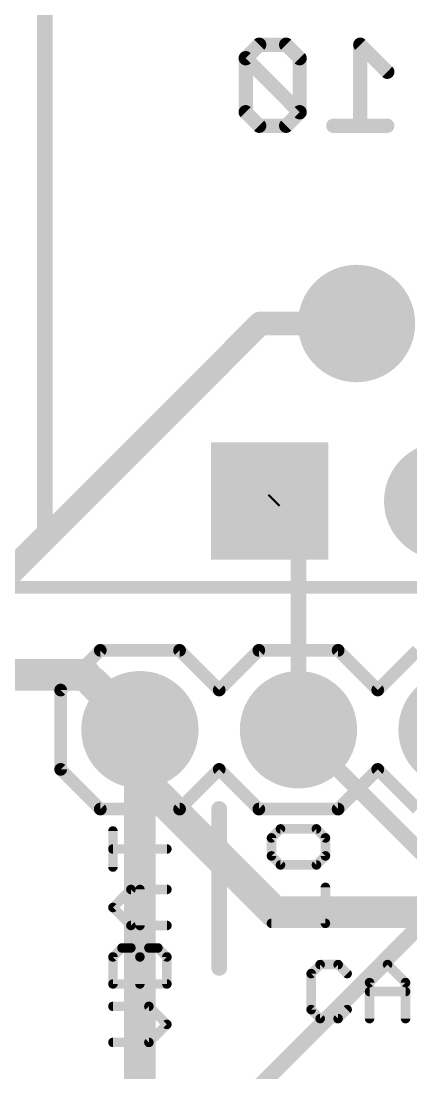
# Model space of a CAD drawing. Extents: x -0.1 to 68.7, y -15.2 to 51.5.
# Drawn here: x 24.77 to 31.01, y 24.99 to 41.82 of the extents above; entities that cross this region are included whole.
import ezdxf

# ---------------------------------------------------------------- set-up
doc = ezdxf.new("R2010")
doc.units = 0
for name, color, linetype in [('1', 12, 'CONTINUOUS'), ('16', 132, 'CONTINUOUS'), ('17', 110, 'CONTINUOUS'), ('21', 41, 'CONTINUOUS'), ('51', 53, 'CONTINUOUS')]:
    doc.layers.add(name, color=color, linetype=linetype)

# ---------------------------------------------------------------- blocks, each defined once
blk = doc.blocks.new('RECT')
blk.add_solid([(-0.5, -0.5), (0.5, -0.5), (-0.5, 0.5), (0.5, 0.5)])
blk = doc.blocks.new('ROUNDP')
at = {"const_width": 0.5}
blk.add_lwpolyline([(0, -0.25, 1), (0, 0.25, 1), (0, -0.25)], format="xyb", dxfattribs=at)
blk = doc.blocks.new('SQUAREP')
blk.add_solid([(-0.5, -0.5), (0.5, -0.5), (-0.5, 0.5), (0.5, 0.5)])

msp = doc.modelspace()

# ---------------------------------------------------------------- linework, layer by layer
at = {"layer": '1'}
for points, const_width in [([(25.146, 33.655), (25.146, 43.18)], 0.254), ([(28.806, 34.14), (28.75, 34.14)], 0.254), ([(28.829, 34.163), (28.806, 34.14)], 0.254), ([(29.21, 33.782), (28.829, 34.163)], 0.254), ([(29.21, 30.48), (29.21, 33.782)], 0.254), ([(21.463, 29.972), (25.146, 33.655)], 0.254), ([(22.86, 31.36), (25.79, 31.36)], 0.508), ([(25.79, 31.36), (25.908, 31.242)], 0.381), ([(25.908, 31.242), (26.67, 30.48)], 0.508), ([(26.67, 30.48), (26.67, 29.718)], 0.508), ([(29.21, 30.48), (31.369, 28.321)], 0.254), ([(26.67, 29.718), (28.829, 27.559)], 0.508), ([(28.829, 27.559), (45.974, 27.559)], 0.508)]:
    msp.add_lwpolyline(points, dxfattribs=dict(at, const_width=const_width))
for points, const_width in [([(28.75, 34.2035, 1), (28.75, 34.0765)], 0.127), ([(28.7611, 34.1849, 1), (28.8509, 34.0951)], 0.127), ([(28.8739, 34.2079, 1), (28.7841, 34.1181)], 0.127), ([(28.8739, 34.1181, 1), (28.7841, 34.2079)], 0.127), ([(28.806, 34.0765, 1), (28.806, 34.2035)], 0.127), ([(29.2735, 33.782, 1), (29.1465, 33.782)], 0.127), ([(29.1651, 33.7371, 1), (29.2549, 33.8269)], 0.127), ([(25.0825, 33.655, 1), (25.2095, 33.655)], 0.127), ([(25.1909, 33.6101, 1), (25.1011, 33.6999)], 0.127), ([(25.8574, 31.4274, 1), (25.7226, 31.2926)], 0.1905), ([(25.9978, 31.3318, 1), (25.8182, 31.1522)], 0.254), ([(25.79, 31.233, 1), (25.79, 31.487)], 0.254), ([(25.8406, 31.1746, 1), (25.9754, 31.3094)], 0.1905), ([(26.797, 30.48, 1), (26.543, 30.48)], 0.254), ([(26.5802, 30.3902, 1), (26.7598, 30.5698)], 0.254), ([(29.2549, 30.5249, 1), (29.1651, 30.4351)], 0.127), ([(29.1465, 30.48, 1), (29.2735, 30.48)], 0.127), ([(26.7598, 29.8078, 1), (26.5802, 29.6282)], 0.254), ([(26.543, 29.718, 1), (26.797, 29.718)], 0.254), ([(28.829, 27.686, 1), (28.829, 27.432)], 0.254), ([(28.7392, 27.4692, 1), (28.9188, 27.6488)], 0.254)]:
    msp.add_lwpolyline(points, format="xyb", dxfattribs=dict(at, const_width=const_width))
at = {"layer": '16'}
for points, const_width in [([(25.146, 33.655), (25.146, 43.18)], 0.254), ([(28.5807, 41.4412), (28.3647, 41.2251)], 0.2286), ([(29.0129, 41.4412), (28.5807, 41.4412)], 0.2286), ([(29.229, 41.2251), (29.0129, 41.4412)], 0.2286), ([(30.6323, 41.009), (30.2001, 41.4412)], 0.2286), ([(30.2001, 41.4412), (30.2001, 40.1447)], 0.2286), ([(28.3647, 41.2251), (28.3647, 40.3608)], 0.2286), ([(29.229, 40.3608), (28.3647, 41.2251)], 0.2286), ([(29.229, 40.3608), (29.229, 41.2251)], 0.2286), ([(28.3647, 40.3608), (28.5807, 40.1447)], 0.2286), ([(29.0129, 40.1447), (29.229, 40.3608)], 0.2286), ([(28.5807, 40.1447), (29.0129, 40.1447)], 0.2286), ([(30.6323, 40.1447), (29.7679, 40.1447)], 0.2286), ([(22.86, 31.242), (28.598, 36.98)], 0.381), ([(28.598, 36.98), (30.14, 36.98)], 0.381), ([(21.463, 29.972), (25.146, 33.655)], 0.254), ([(26.67, 30.48), (26.67, 21.717)], 0.508), ([(28.321, 24.511), (34.29, 30.48)], 0.254)]:
    msp.add_lwpolyline(points, dxfattribs=dict(at, const_width=const_width))
for points, const_width in [([(28.5807, 41.4984, 1), (28.5807, 41.3841)], 0.1143), ([(28.6211, 41.4008, 1), (28.5403, 41.4816)], 0.1143), ([(29.0533, 41.4816, 1), (28.9725, 41.4008)], 0.1143), ([(29.0129, 41.3841, 1), (29.0129, 41.4984)], 0.1143), ([(30.2405, 41.4816, 1), (30.1597, 41.4008)], 0.1143), ([(30.2572, 41.4412, 1), (30.1429, 41.4412)], 0.1143), ([(28.4051, 41.2655, 1), (28.3242, 41.1847)], 0.1143), ([(28.3242, 41.2655, 1), (28.4051, 41.1847)], 0.1143), ([(28.4218, 41.2251, 1), (28.3075, 41.2251)], 0.1143), ([(29.2861, 41.2251, 1), (29.1718, 41.2251)], 0.1143), ([(29.1886, 41.1847, 1), (29.2694, 41.2655)], 0.1143), ([(30.5919, 40.9686, 1), (30.6727, 41.0494)], 0.1143), ([(28.4051, 40.4012, 1), (28.3242, 40.3204)], 0.1143), ([(28.3075, 40.3608, 1), (28.4218, 40.3608)], 0.1143), ([(29.1718, 40.3608, 1), (29.2861, 40.3608)], 0.1143), ([(29.1886, 40.3204, 1), (29.2694, 40.4012)], 0.1143), ([(29.2694, 40.3204, 1), (29.1886, 40.4012)], 0.1143), ([(28.5807, 40.2019, 1), (28.5807, 40.0876)], 0.1143), ([(28.5403, 40.1043, 1), (28.6211, 40.1851)], 0.1143), ([(28.9725, 40.1851, 1), (29.0533, 40.1043)], 0.1143), ([(29.0129, 40.0876, 1), (29.0129, 40.2019)], 0.1143), ([(29.7679, 40.2019, 1), (29.7679, 40.0876)], 0.1143), ([(30.6323, 40.0876, 1), (30.6323, 40.2019)], 0.1143), ([(30.1429, 40.1447, 1), (30.2572, 40.1447)], 0.1143), ([(28.598, 37.0753, 1), (28.598, 36.8848)], 0.1905), ([(28.6654, 36.9126, 1), (28.5306, 37.0474)], 0.1905), ([(30.14, 36.8848, 1), (30.14, 37.0753)], 0.1905), ([(25.0825, 33.655, 1), (25.2095, 33.655)], 0.127), ([(25.1909, 33.6101, 1), (25.1011, 33.6999)], 0.127), ([(26.797, 30.48, 1), (26.543, 30.48)], 0.254)]:
    msp.add_lwpolyline(points, format="xyb", dxfattribs=dict(at, const_width=const_width))
at = {"layer": '21'}
for points, const_width in [([(18.89, 32.76), (49.69, 32.76)], 0.2032), ([(25.4, 31.115), (26.035, 31.75)], 0.2032), ([(26.035, 31.75), (27.305, 31.75)], 0.2032), ([(27.94, 31.115), (27.305, 31.75)], 0.2032), ([(27.94, 31.115), (28.575, 31.75)], 0.2032), ([(28.575, 31.75), (29.845, 31.75)], 0.2032), ([(30.48, 31.115), (29.845, 31.75)], 0.2032), ([(30.48, 31.115), (31.115, 31.75)], 0.2032), ([(25.4, 29.845), (25.4, 31.115)], 0.2032), ([(26.035, 29.21), (25.4, 29.845)], 0.2032), ([(27.305, 29.21), (27.94, 29.845)], 0.2032), ([(28.575, 29.21), (27.94, 29.845)], 0.2032), ([(29.845, 29.21), (30.48, 29.845)], 0.2032), ([(31.115, 29.21), (30.48, 29.845)], 0.2032), ([(27.305, 29.21), (26.035, 29.21)], 0.2032), ([(27.94, 29.21), (27.94, 26.67)], 0.254), ([(29.845, 29.21), (28.575, 29.21)], 0.2032), ([(28.9215, 28.8929), (28.7775, 28.7489)], 0.1524), ([(29.4977, 28.8929), (28.9215, 28.8929)], 0.1524), ([(29.6418, 28.7489), (29.4977, 28.8929)], 0.1524), ([(26.2375, 28.2828), (26.2375, 28.859)], 0.1524), ([(28.7775, 28.7489), (28.7775, 28.4608)], 0.1524), ([(29.6418, 28.4608), (29.6418, 28.7489)], 0.1524), ([(27.1018, 28.5709), (26.2375, 28.5709)], 0.1524), ([(28.7775, 28.4608), (28.9215, 28.3167)], 0.1524), ([(29.4977, 28.3167), (29.6418, 28.4608)], 0.1524), ([(28.9215, 28.3167), (29.4977, 28.3167)], 0.1524), ([(26.2375, 27.6354), (26.5256, 27.9235)], 0.1524), ([(26.5256, 27.9235), (27.1018, 27.9235)], 0.1524), ([(26.6696, 27.3472), (26.6696, 27.9235)], 0.1524), ([(29.6418, 27.3812), (29.6418, 27.9574)], 0.1524), ([(26.5256, 27.3472), (26.2375, 27.6354)], 0.1524), ([(28.7775, 27.3812), (29.6418, 27.3812)], 0.1524), ([(27.1018, 27.3472), (26.5256, 27.3472)], 0.1524), ([(26.2375, 26.8439), (26.3815, 26.9879)], 0.1524), ([(26.3815, 26.9879), (26.5256, 26.9879)], 0.1524), ([(26.5256, 26.9879), (26.6696, 26.8439)], 0.1524), ([(26.6696, 26.8439), (26.8137, 26.9879)], 0.1524), ([(26.8137, 26.9879), (26.9577, 26.9879)], 0.1524), ([(26.9577, 26.9879), (27.1018, 26.8439)], 0.1524), ([(26.2375, 26.4117), (26.2375, 26.8439)], 0.1524), ([(26.6696, 26.4117), (26.6696, 26.8439)], 0.1524), ([(27.1018, 26.8439), (27.1018, 26.4117)], 0.1524), ([(29.5573, 26.7215), (29.4132, 26.5775)], 0.1524), ([(29.8454, 26.7215), (29.5573, 26.7215)], 0.1524), ([(29.9894, 26.5775), (29.8454, 26.7215)], 0.1524), ([(30.3487, 26.4334), (30.6368, 26.7215)], 0.1524), ([(30.6368, 26.7215), (30.9249, 26.4334)], 0.1524), ([(29.4132, 26.5775), (29.4132, 26.0013)], 0.1524), ([(27.1018, 26.4117), (26.2375, 26.4117)], 0.1524), ([(30.3487, 25.8572), (30.3487, 26.4334)], 0.1524), ([(30.9249, 26.4334), (30.9249, 25.8572)], 0.1524), ([(30.3487, 26.2894), (30.9249, 26.2894)], 0.1524), ([(26.8137, 26.0524), (26.2375, 26.0524)], 0.1524), ([(27.1018, 25.7643), (26.8137, 26.0524)], 0.1524), ([(29.4132, 26.0013), (29.5573, 25.8572)], 0.1524), ([(29.5573, 25.8572), (29.8454, 25.8572)], 0.1524), ([(29.8454, 25.8572), (29.9894, 26.0013)], 0.1524), ([(26.8137, 25.4762), (27.1018, 25.7643)], 0.1524), ([(26.2375, 25.4762), (26.8137, 25.4762)], 0.1524)]:
    msp.add_lwpolyline(points, dxfattribs=dict(at, const_width=const_width))
for points, const_width in [([(26.035, 31.8008, 1), (26.035, 31.6992)], 0.1016), ([(26.0709, 31.7141, 1), (25.9991, 31.7859)], 0.1016), ([(27.3409, 31.7859, 1), (27.2691, 31.7141)], 0.1016), ([(27.305, 31.6992, 1), (27.305, 31.8008)], 0.1016), ([(28.575, 31.8008, 1), (28.575, 31.6992)], 0.1016), ([(28.6109, 31.7141, 1), (28.5391, 31.7859)], 0.1016), ([(29.8809, 31.7859, 1), (29.8091, 31.7141)], 0.1016), ([(29.845, 31.6992, 1), (29.845, 31.8008)], 0.1016), ([(25.4508, 31.115, 1), (25.3492, 31.115)], 0.1016), ([(25.3641, 31.1509, 1), (25.4359, 31.0791)], 0.1016), ([(27.9041, 31.1509, 1), (27.9759, 31.0791)], 0.1016), ([(27.9041, 31.0791, 1), (27.9759, 31.1509)], 0.1016), ([(30.4441, 31.1509, 1), (30.5159, 31.0791)], 0.1016), ([(30.4441, 31.0791, 1), (30.5159, 31.1509)], 0.1016), ([(25.4359, 29.8809, 1), (25.3641, 29.8091)], 0.1016), ([(25.3492, 29.845, 1), (25.4508, 29.845)], 0.1016), ([(27.9759, 29.8809, 1), (27.9041, 29.8091)], 0.1016), ([(27.9759, 29.8091, 1), (27.9041, 29.8809)], 0.1016), ([(30.5159, 29.8809, 1), (30.4441, 29.8091)], 0.1016), ([(30.5159, 29.8091, 1), (30.4441, 29.8809)], 0.1016), ([(26.035, 29.2608, 1), (26.035, 29.1592)], 0.1016), ([(25.9991, 29.1741, 1), (26.0709, 29.2459)], 0.1016), ([(27.2691, 29.2459, 1), (27.3409, 29.1741)], 0.1016), ([(27.305, 29.1592, 1), (27.305, 29.2608)], 0.1016), ([(28.0035, 29.21, 1), (27.8765, 29.21)], 0.127), ([(28.575, 29.2608, 1), (28.575, 29.1592)], 0.1016), ([(28.5391, 29.1741, 1), (28.6109, 29.2459)], 0.1016), ([(29.8091, 29.2459, 1), (29.8809, 29.1741)], 0.1016), ([(29.845, 29.1592, 1), (29.845, 29.2608)], 0.1016), ([(28.9215, 28.931, 1), (28.9215, 28.8548)], 0.0762), ([(28.9485, 28.866, 1), (28.8946, 28.9199)], 0.0762), ([(29.5247, 28.9199, 1), (29.4708, 28.866)], 0.0762), ([(29.4977, 28.8548, 1), (29.4977, 28.931)], 0.0762), ([(26.2756, 28.859, 1), (26.1994, 28.859)], 0.0762), ([(28.7505, 28.7758, 1), (28.8044, 28.7219)], 0.0762), ([(28.8156, 28.7489, 1), (28.7394, 28.7489)], 0.0762), ([(29.6799, 28.7489, 1), (29.6037, 28.7489)], 0.0762), ([(29.6149, 28.7219, 1), (29.6687, 28.7758)], 0.0762), ([(26.2375, 28.609, 1), (26.2375, 28.5328)], 0.0762), ([(27.1018, 28.5328, 1), (27.1018, 28.609)], 0.0762), ([(28.8044, 28.4877, 1), (28.7505, 28.4338)], 0.0762), ([(28.7394, 28.4608, 1), (28.8156, 28.4608)], 0.0762), ([(29.6037, 28.4608, 1), (29.6799, 28.4608)], 0.0762), ([(29.6687, 28.4338, 1), (29.6149, 28.4877)], 0.0762), ([(26.1994, 28.2828, 1), (26.2756, 28.2828)], 0.0762), ([(28.9215, 28.3548, 1), (28.9215, 28.2786)], 0.0762), ([(28.8946, 28.2898, 1), (28.9485, 28.3437)], 0.0762), ([(29.4708, 28.3437, 1), (29.5247, 28.2898)], 0.0762), ([(29.4977, 28.2786, 1), (29.4977, 28.3548)], 0.0762), ([(26.5256, 27.9616, 1), (26.5256, 27.8854)], 0.0762), ([(26.5525, 27.8965, 1), (26.4986, 27.9504)], 0.0762), ([(26.7077, 27.9235, 1), (26.6315, 27.9235)], 0.0762), ([(27.1018, 27.8854, 1), (27.1018, 27.9616)], 0.0762), ([(29.6799, 27.9574, 1), (29.6037, 27.9574)], 0.0762), ([(26.2644, 27.6623, 1), (26.2105, 27.6084)], 0.0762), ([(26.2105, 27.6623, 1), (26.2644, 27.6084)], 0.0762), ([(28.7775, 27.4193, 1), (28.7775, 27.3431)], 0.0762), ([(29.6418, 27.3431, 1), (29.6418, 27.4193)], 0.0762), ([(26.5256, 27.3853, 1), (26.5256, 27.3091)], 0.0762), ([(26.4986, 27.3203, 1), (26.5525, 27.3742)], 0.0762), ([(26.6315, 27.3472, 1), (26.7077, 27.3472)], 0.0762), ([(27.1018, 27.3091, 1), (27.1018, 27.3853)], 0.0762), ([(29.6037, 27.3812, 1), (29.6799, 27.3812)], 0.0762), ([(26.3815, 27.026, 1), (26.3815, 26.9498)], 0.0762), ([(26.4085, 26.961, 1), (26.3546, 27.0149)], 0.0762), ([(26.5525, 27.0149, 1), (26.4986, 26.961)], 0.0762), ([(26.5256, 26.9498, 1), (26.5256, 27.026)], 0.0762), ([(26.8137, 27.026, 1), (26.8137, 26.9498)], 0.0762), ([(26.8406, 26.961, 1), (26.7867, 27.0149)], 0.0762), ([(26.9847, 27.0149, 1), (26.9308, 26.961)], 0.0762), ([(26.9577, 26.9498, 1), (26.9577, 27.026)], 0.0762), ([(26.2105, 26.8708, 1), (26.2644, 26.8169)], 0.0762), ([(26.2756, 26.8439, 1), (26.1994, 26.8439)], 0.0762), ([(26.7077, 26.8439, 1), (26.6315, 26.8439)], 0.0762), ([(26.6427, 26.8708, 1), (26.6966, 26.8169)], 0.0762), ([(26.6427, 26.8169, 1), (26.6966, 26.8708)], 0.0762), ([(27.1399, 26.8439, 1), (27.0637, 26.8439)], 0.0762), ([(27.0749, 26.8169, 1), (27.1287, 26.8708)], 0.0762), ([(29.5573, 26.7596, 1), (29.5573, 26.6834)], 0.0762), ([(29.5842, 26.6946, 1), (29.5303, 26.7485)], 0.0762), ([(29.8723, 26.7485, 1), (29.8184, 26.6946)], 0.0762), ([(29.8454, 26.6834, 1), (29.8454, 26.7596)], 0.0762), ([(30.6638, 26.7485, 1), (30.6099, 26.6946)], 0.0762), ([(30.6638, 26.6946, 1), (30.6099, 26.7485)], 0.0762), ([(27.8765, 26.67, 1), (28.0035, 26.67)], 0.127), ([(29.4513, 26.5775, 1), (29.3751, 26.5775)], 0.0762), ([(29.3863, 26.6044, 1), (29.4401, 26.5505)], 0.0762), ([(29.9625, 26.5505, 1), (30.0164, 26.6044)], 0.0762), ([(26.2375, 26.4498, 1), (26.2375, 26.3736)], 0.0762), ([(26.1994, 26.4117, 1), (26.2756, 26.4117)], 0.0762), ([(26.6315, 26.4117, 1), (26.7077, 26.4117)], 0.0762), ([(27.0637, 26.4117, 1), (27.1399, 26.4117)], 0.0762), ([(27.1018, 26.3736, 1), (27.1018, 26.4498)], 0.0762), ([(30.3868, 26.4334, 1), (30.3106, 26.4334)], 0.0762), ([(30.3218, 26.4604, 1), (30.3757, 26.4065)], 0.0762), ([(30.963, 26.4334, 1), (30.8868, 26.4334)], 0.0762), ([(30.898, 26.4065, 1), (30.9519, 26.4604)], 0.0762), ([(30.3487, 26.3275, 1), (30.3487, 26.2513)], 0.0762), ([(30.9249, 26.2513, 1), (30.9249, 26.3275)], 0.0762), ([(26.2375, 26.0905, 1), (26.2375, 26.0143)], 0.0762), ([(26.8406, 26.0794, 1), (26.7867, 26.0255)], 0.0762), ([(26.8137, 26.0143, 1), (26.8137, 26.0905)], 0.0762), ([(29.4401, 26.0282, 1), (29.3863, 25.9743)], 0.0762), ([(29.3751, 26.0013, 1), (29.4513, 26.0013)], 0.0762), ([(29.5573, 25.8953, 1), (29.5573, 25.8191)], 0.0762), ([(29.8454, 25.8191, 1), (29.8454, 25.8953)], 0.0762), ([(30.0164, 25.9743, 1), (29.9625, 26.0282)], 0.0762), ([(27.1287, 25.7374, 1), (27.0749, 25.7913)], 0.0762), ([(27.0749, 25.7374, 1), (27.1287, 25.7913)], 0.0762), ([(29.5303, 25.8303, 1), (29.5842, 25.8841)], 0.0762), ([(29.8184, 25.8841, 1), (29.8723, 25.8303)], 0.0762), ([(30.3106, 25.8572, 1), (30.3868, 25.8572)], 0.0762), ([(30.8868, 25.8572, 1), (30.963, 25.8572)], 0.0762), ([(26.2375, 25.5143, 1), (26.2375, 25.4381)], 0.0762), ([(26.7867, 25.5031, 1), (26.8406, 25.4493)], 0.0762), ([(26.8137, 25.4381, 1), (26.8137, 25.5143)], 0.0762)]:
    msp.add_lwpolyline(points, format="xyb", dxfattribs=dict(at, const_width=const_width))

# ---------------------------------------------------------------- block references
at = {"layer": '17', "xscale": 1.8796, "yscale": 1.8796}
for name, p in [('ROUNDP', (30.14, 36.98)), ('ROUNDP', (30.14, 36.98)), ('SQUAREP', (28.75, 34.14)), ('SQUAREP', (28.75, 34.14)), ('ROUNDP', (31.52, 34.14)), ('ROUNDP', (31.52, 34.14))]:
    msp.add_blockref(name, p, dxfattribs=at)
at = {"layer": '17', "xscale": 1.8796, "yscale": 1.8796, "rotation": 270}
for p in [(26.67, 30.48), (26.67, 30.48), (29.21, 30.48), (29.21, 30.48), (31.75, 30.48), (31.75, 30.48)]:
    msp.add_blockref('ROUNDP', p, dxfattribs=at)
at = {"layer": '51', "xscale": 0.508, "yscale": 0.508, "rotation": 180}
for p in [(26.67, 30.48), (29.21, 30.48)]:
    msp.add_blockref('RECT', p, dxfattribs=at)

doc.saveas('drawing.dxf')
